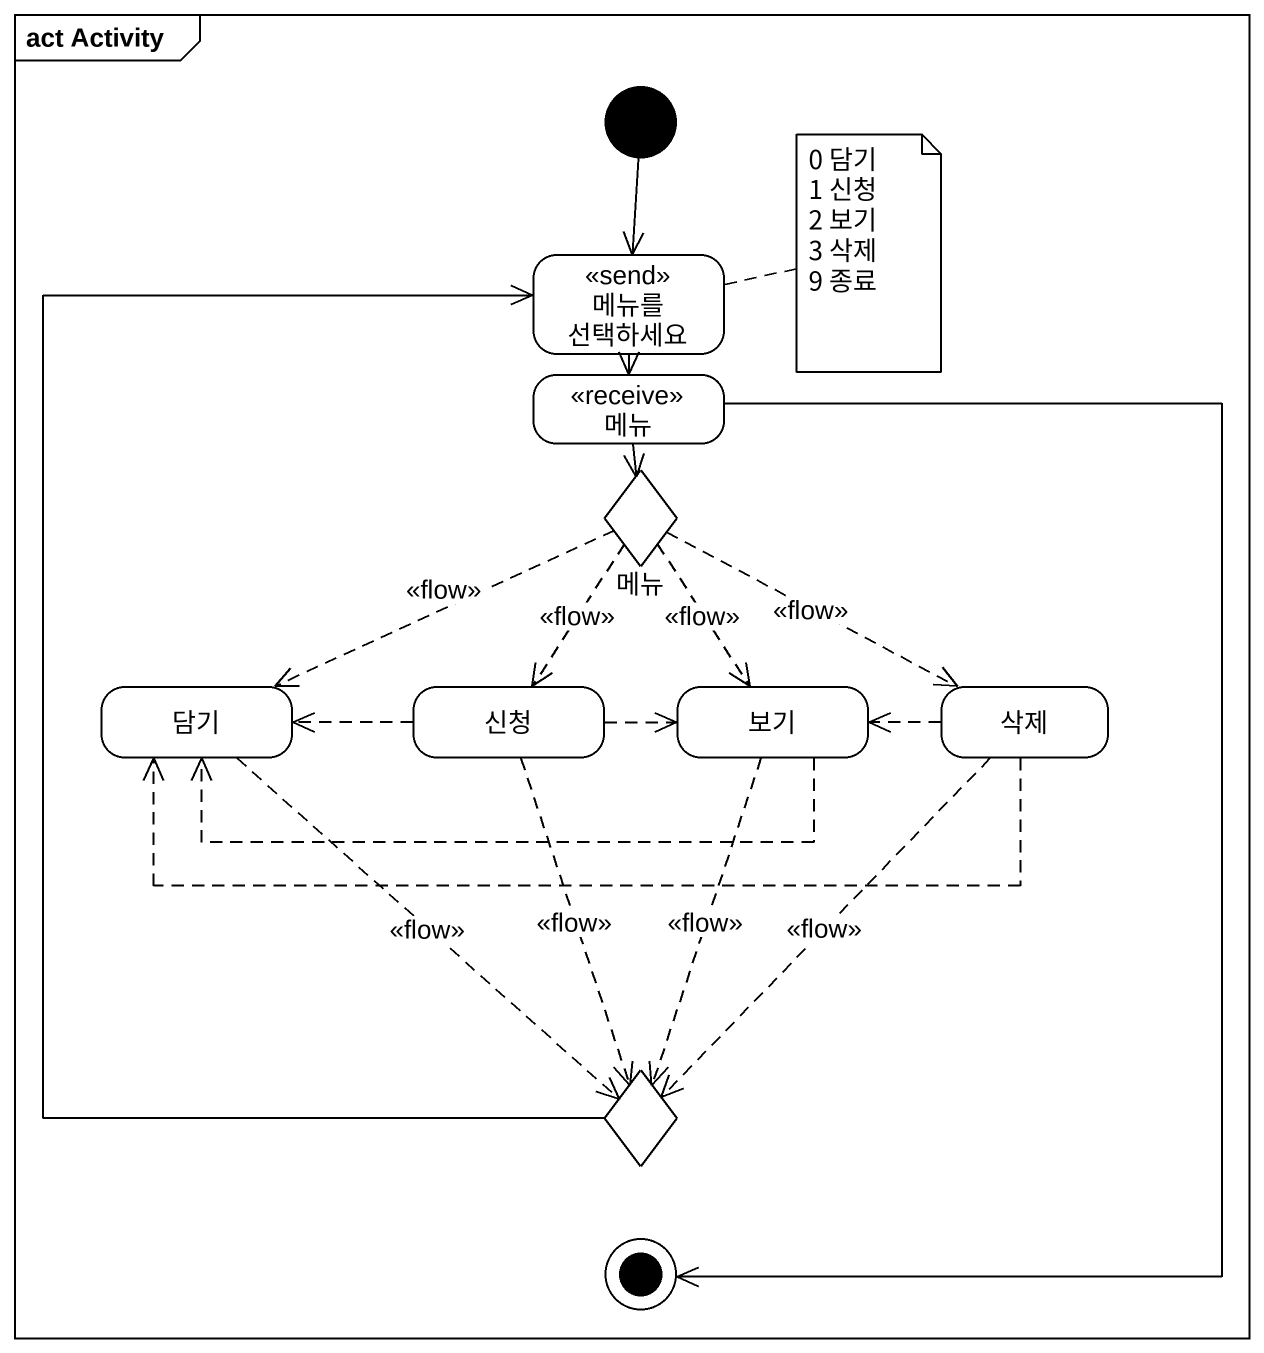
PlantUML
@startuml
mainframe act Activity
hide empty description
state "메뉴를 선택하세요" as 메뉴를_선택하세요 <<send>>
state 메뉴 <<receive>>
state "메뉴" as 메뉴_2 <<choice>>
state 담기
state 신청
state 보기
state 삭제
state choice1 <<choice>>
[*] --> 메뉴를_선택하세요
메뉴를_선택하세요 --> 메뉴
메뉴 --> 메뉴_2
메뉴_2 -left[dashed]-> 담기 : <<flow>>
메뉴_2 -[dashed]-> 신청 : <<flow>>
메뉴_2 -[dashed]-> 보기 : <<flow>>
메뉴_2 -right[dashed]-> 삭제 : <<flow>>
담기 -[dashed]-> choice1 : <<flow>>
신청 -left[dashed]-> 담기
신청 -right[dashed]-> 보기
신청 -[dashed]-> choice1 : <<flow>>
보기 -left[dashed]-> 담기
보기 -[dashed]-> choice1 : <<flow>>
삭제 -left[dashed]-> 담기
삭제 -left[dashed]-> 보기
삭제 -[dashed]-> choice1 : <<flow>>
choice1 -up-> 메뉴를_선택하세요
메뉴 --> [*]
note right of 메뉴를_선택하세요
  0 담기
  1 신청
  2 보기
  3 삭제
  9 종료
end note
@enduml
